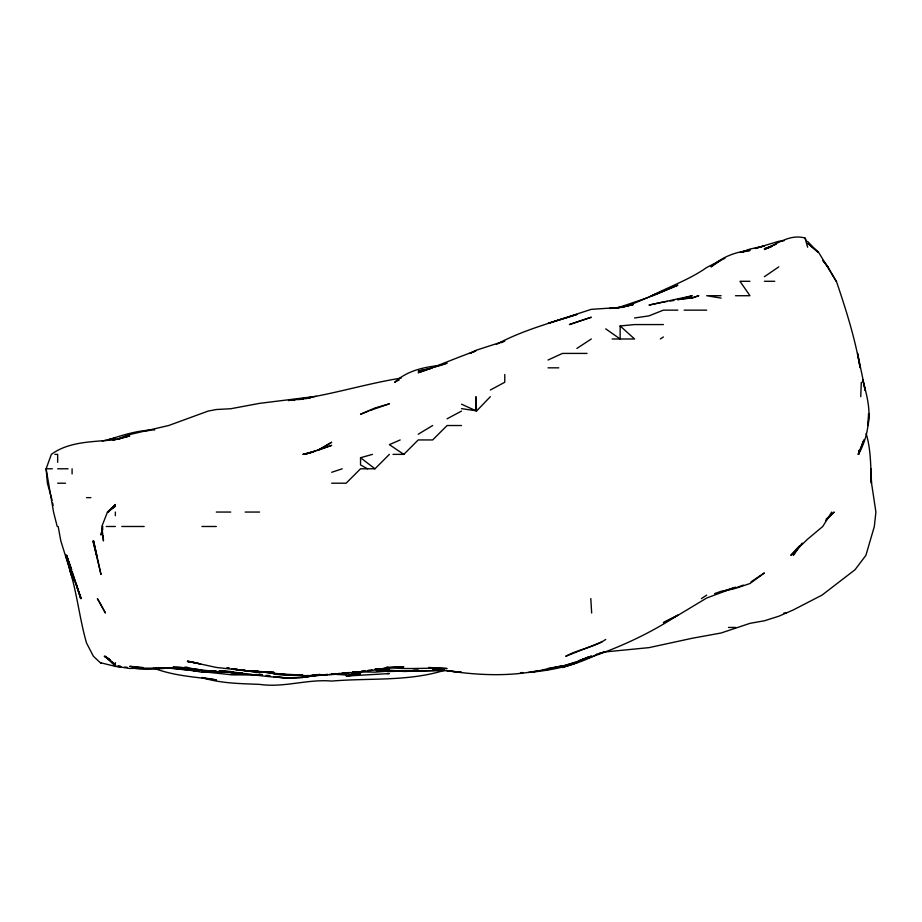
<?xml version="1.0" encoding="UTF-8"?>
<svg xmlns="http://www.w3.org/2000/svg" width="922" height="922" viewBox="0 0 922 922"><rect width="100%" height="100%" fill="white"/><g stroke="black" fill="none" stroke-linecap="round" stroke-linejoin="round"><path stroke-width="1.38" d="M860.756 396.679L861.298 382.25M868.628 413.724C868.916 427.946 865.435 442.007 858.37 454.373L863.891 439.944L858.417 454.373L858.993 450.432M868.616 413.724L868.005 425.526C870.99 409.979 866.715 394.547 862.635 379.634L865.332 390.663L857.575 353.414L860.122 367.832C855.109 338.432 846.039 309.78 836.496 281.567L818.667 252.455L807.649 243.304L818.263 252.455L807.649 241.506M102.815 526.485L100.936 535.002L102.849 528.917M107.459 512.056L115.354 506.213L107.459 512.056L101.823 526.485L103.437 540.903L103.218 535.659M831.702 512.056L822.758 526.485L807.649 539.139L790.822 555.332L799.374 545.985M799.328 546.458L793.22 555.332L802.14 543.127M108.393 512.056L115.354 504.484L107.62 512.056M490.343 396.679L476.513 411.097L475.925 396.679L475.925 410.739L461.496 408.642M825.789 520.619L834.179 512.056L826.1 519.224M331.69 483.209L346.119 483.209L360.537 468.791L374.966 468.791L389.384 454.373M393.014 454.373L403.813 454.373L418.231 439.944L432.649 439.944L447.078 425.526L461.496 425.526M764.373 276.704L778.802 266.873M602.124 641.862L565.716 656.291C578.44 649.226 593.584 647.567 605.731 639.453M751.061 581.851L764.373 572.942L749.955 583.545L735.526 588.351L721.108 591.693L735.526 587.279L706.69 598.021L677.843 615.389L663.414 622.615L677.843 615.147C647.152 635.316 613.257 650.436 578.198 661.201L591.302 656.291L576.884 662.192L562.455 666.191L576.884 661.627M719.99 260.903L711.023 266.873C721.753 257.203 735.606 251.66 749.955 250.484L741.611 252.167M701.412 598.597L706.69 595.128M576.884 348.447L591.302 338.985M660.302 338.985L663.414 336.968M319.68 449.648L331.69 442.226L317.272 450.524L331.69 445.349L304.917 454.373L315.9 450.95L302.854 454.373L313.342 452.022M418.231 434.227L432.649 425.526M496.359 344.459C521.506 330.768 549.65 323.08 576.884 314.483L548.037 323.357M490.343 390.029L504.772 382.25L504.772 374.482M447.078 418.807L461.496 411.097M596.949 654.332C575.847 665.603 551.921 670.294 528.364 672.495M399.238 379.91L394.662 382.25C407.317 370.402 425.088 366.783 441.834 365.262M648.996 297.207C668.104 286.984 688.792 280.104 706.69 267.495L725.038 258.206M501.165 342.753L504.772 341.002L475.925 350.325L469.863 353.414L475.925 350.89C456.494 357.678 437.731 366.057 418.231 372.73L432.649 367.832L418.231 371.117L430.032 368.777M548.037 360.018L562.455 353.414L587.049 353.414M652.96 295.72L677.843 285.221L651.889 295.72L663.414 290.972C645.631 297.264 629.127 308.386 609.661 308.397L620.149 307.395L633.264 304.49L621.463 307.556M605.731 651.866L648.996 647.636L692.261 638.255L721.108 632.999L749.955 623.353L764.373 620.794L778.802 616.23L793.22 609.972L822.067 595.082L855.017 569.75L865.908 555.332L874.333 526.485L875.9 512.056L871.555 483.209L870.794 468.791L871.405 483.209C870.622 466.613 871.036 449.544 866.104 433.513M400.183 439.944L389.384 444.646L403.813 454.373M772.244 246.105L764.373 249.493C777.234 243.777 790.108 233.808 805.01 238.026L806.589 241.195M578.198 661.143L591.302 656.291L578.198 661.143L588.524 656.833M118.039 439.402L129.772 434.539L168.645 425.526L208.095 411.097L216.313 409.518L230.731 408.746L259.578 403.352L316.177 396.333M369.837 410.59L389.384 403.79L374.966 407.997L360.537 414.255L368.558 411.097M129.772 434.527L116.668 439.46M742.302 251.971L749.955 249.078L764.373 245.955L755.199 248.537M776.174 244.272L764.373 248.721L770.93 247.027M443.194 364.536L447.078 363.118L433.962 367.405M736.839 587.475L743.351 585.113M647.682 297.668L616.034 308.397M714.55 593.63L721.108 591.29M331.69 472.295L342.235 468.791M742.302 252.052L749.955 249.666L740.216 252.455M755.199 248.387L778.802 241.276L784.046 240.723M596.546 654.366L605.731 651.566L599.173 653.433M549.351 322.965L591.302 309.343L620.149 307.429L633.264 304.49M677.843 299.95L692.261 295.743L648.996 305.09L662.111 302.255M367.544 468.791L360.537 464.942L360.537 457.727L372.465 454.373M117.97 439.218L129.772 435.968L112.864 439.944L115.354 439.679C93.814 441.972 69.404 441.039 51.344 454.373L46.123 468.791L47.402 483.209L52.116 500.254M102.261 441.027L115.354 438.1L107.828 439.944C123.018 434.942 138.554 430.067 154.689 429.906M444.45 670.271L432.649 669.407L461.496 672.299L447.078 670.709C477.043 675.181 508.103 676.736 537.929 670.709M730.282 589.158L735.526 587.948M319.899 674.524L302.854 676.863L312.028 675.388M350.302 672.484C325.132 676.057 299.339 676.506 274.007 674.132L302.854 675.561M201.895 670.179L187.466 667.862L173.048 667.182C192.375 667.482 211.276 672.818 230.731 671.585L219.332 670.709C252.686 673.509 286.719 682.614 319.899 674.374M401.185 378.089C363.303 384.105 326.653 396.402 288.425 400.494L294.982 399.883M533.608 671.873L562.455 665.857L548.037 668.438M304.156 676.99L317.272 674.627M305.47 398.707L308.098 398.258M444.542 670.282C407.973 681.761 369.434 677.82 331.69 681.081C307.51 678.88 283.884 687.962 259.578 684.378C240.135 683.571 220.669 683.49 201.895 677.532L216.313 679.894C194.991 676.909 173.474 675.907 153.375 668.001M314.644 674.962L317.272 674.535M348.735 672.553L342.189 673.291M634.578 317.986L648.996 315.866L663.414 310.138L677.843 310.138M663.414 301.967L667.355 301.413M669.971 301.045L673.913 300.503M310.714 397.589L302.854 398.684L310.714 397.705M333.003 673.97L335.631 673.602M367.843 670.375L372.119 669.879M352.677 675.296L346.119 676.045L389.384 673.567L386.767 673.509M374.966 669.545L389.384 667.897L374.966 669.499L389.384 669.545L376.28 668.888M361.655 671.089L364.985 670.709M355.293 671.735L352.677 672C369.883 672.15 386.583 666.698 403.813 666.79L398.569 666.744M605.731 328.866L620.149 338.985L620.149 325.962L634.578 324.567L663.414 324.567M297.61 399.641L302.854 399.168M144.201 430.989L149.445 430.516M339.561 673.509L331.69 674.155L360.537 671.884L352.677 671.792L374.966 672.126L389.384 671.055L376.752 670.709L389.384 671.504L416.732 670.778L393.775 670.709L403.813 671.481L444.45 670.202M288.425 678.212L274.007 676.748L288.425 678.189L302.854 677.589M386.767 667.194L398.569 667.182M142.887 667.989L129.772 668.496L115.354 666.226L105.062 656.291L109.614 659.311M351.363 674.074L360.537 673.74L346.119 675.008L334.317 674.282M542.793 669.718L548.037 669.579L542.793 669.626M386.767 667.401C406.89 669.81 426.967 667.424 447.078 668.542L428.718 667.447M520.504 672.657L523.12 672.599M251.718 674.431L230.731 674.697L201.895 671.631M165.176 667.989L158.619 668.047L173.048 668.266L186.152 669.729M418.231 669.914L412.987 670.213M334.317 674.109L346.119 674.063L329.073 674.431M749.955 281.291L739.986 281.291L749.955 295.72L735.526 295.72M764.373 281.291L774.757 281.291M721.108 295.72L706.69 295.72L721.108 298.094M684.136 310.138L706.69 310.138M612.185 338.985L634.578 338.985L620.149 325.962M548.037 367.832L558.767 367.832M54.871 454.373L57.66 454.373L57.66 462.337M52.312 468.791L46.1 468.791L53.545 512.056L57.21 526.485M57.66 468.791L68.101 468.791M57.66 483.209L65.485 483.209M86.507 497.638L90.875 497.638M216.313 512.056L230.731 512.056M245.16 512.056L259.578 512.056M106.226 526.485L115.354 526.485M121.785 526.485L144.201 526.485M201.895 526.485L216.313 526.485M591.659 613.015L590.806 598.597M783.884 613.015L786.42 613.015M728.495 627.444L735.526 627.444M237.288 674.42L230.731 674.385L262.205 675.192M187.466 667.885C169.072 666.295 150.597 671.7 132.399 667.943M167.804 667.989L199.29 671.331L193.885 670.709L201.895 672.265L216.313 671.527L201.895 670.778L242.532 673.279M444.45 670.455L403.813 671.216L374.966 669.211M255.648 674.443L262.205 674.766M175.664 668.001L178.292 668.093M334.317 673.855L338.247 673.982M266.135 675.388L270.065 675.584M213.489 671.124L216.313 671.297M263.519 671.642L274.007 672.345L245.344 670.709L216.313 667.447L187.466 661.155L200.581 663.932L187.466 661.5L196.64 662.895M184.849 667.09L187.466 667.263M169.106 667.989L173.048 668.266L144.201 668.15L129.772 666.341L142.887 667.516M120.598 666.802L115.354 666.387L100.936 662.826M124.528 667.113L127.155 667.321M251.937 670.709L258.31 671.32L250.254 670.709L258.252 671.493M233.358 672.265L230.731 672L245.16 673.936L237.288 672.634M235.974 672.53L242.532 673.21M234.672 668.865L237.288 669.188M242.532 669.81L245.16 670.121M187.466 669.856L199.406 671.331M232.033 668.957L259.578 672.53L232.114 668.969M259.578 671.631L288.425 674.846L302.854 675.111L274.007 673.648L260.891 671.642M156.002 668.012L158.619 668.957L156.002 667.793M461.496 404.182L475.925 410.739M360.537 457.727L374.966 468.791M100.936 663.264L93.422 656.291L86.507 642.957C79.58 618.869 77.171 593.722 69.703 569.75L72.089 577.057L60.817 540.903L58.167 526.485M827.898 266.873L822.897 260.465L827.875 266.873L836.139 281.291M72.089 572.735L81.136 598.597L65.704 555.332L73.345 580.503M71.547 569.75L66.384 555.332L71.547 569.75L66.534 555.332L70.556 569.75L67.433 557.948M72.089 571.179L80.71 598.597L76.342 584.179M805.01 238.026L807.649 247.234M52.612 502.882L53.107 505.51M115.354 512.056L115.354 515.732M115.354 662.641L115.354 666.226M72.089 468.791L72.089 473.931M859.373 450.432L858.463 454.373L859.339 450.432M698.634 295.72L692.261 297.99L677.843 299.327L692.261 297.829L698.634 295.72M576.884 321.985L569.393 324.567L591.302 317.249L576.884 321.985M576.884 662.664L562.455 667.493L576.884 662.664M317.272 675.273L304.156 677.048L327.759 674.466L317.272 675.273M317.272 674.835L313.342 674.985L317.272 674.835M262.205 674.639L259.578 674.431L262.205 674.639M173.048 668.093L169.106 667.735L173.048 668.093M120.598 666.433L117.97 666.122L120.598 666.456M229.428 668.358L226.8 667.92L229.428 668.346M109.787 659.622L104.232 656.291L109.787 659.691M114.316 663.909L105.027 656.291L114.328 663.909M100.936 604.74L97.386 598.597L105.419 613.015L100.936 604.74M100.936 574.256L93.595 540.903L96.649 555.332L92.972 540.903L100.936 574.256M69.876 569.75L67.318 557.948L69.876 569.75"/></g></svg>
